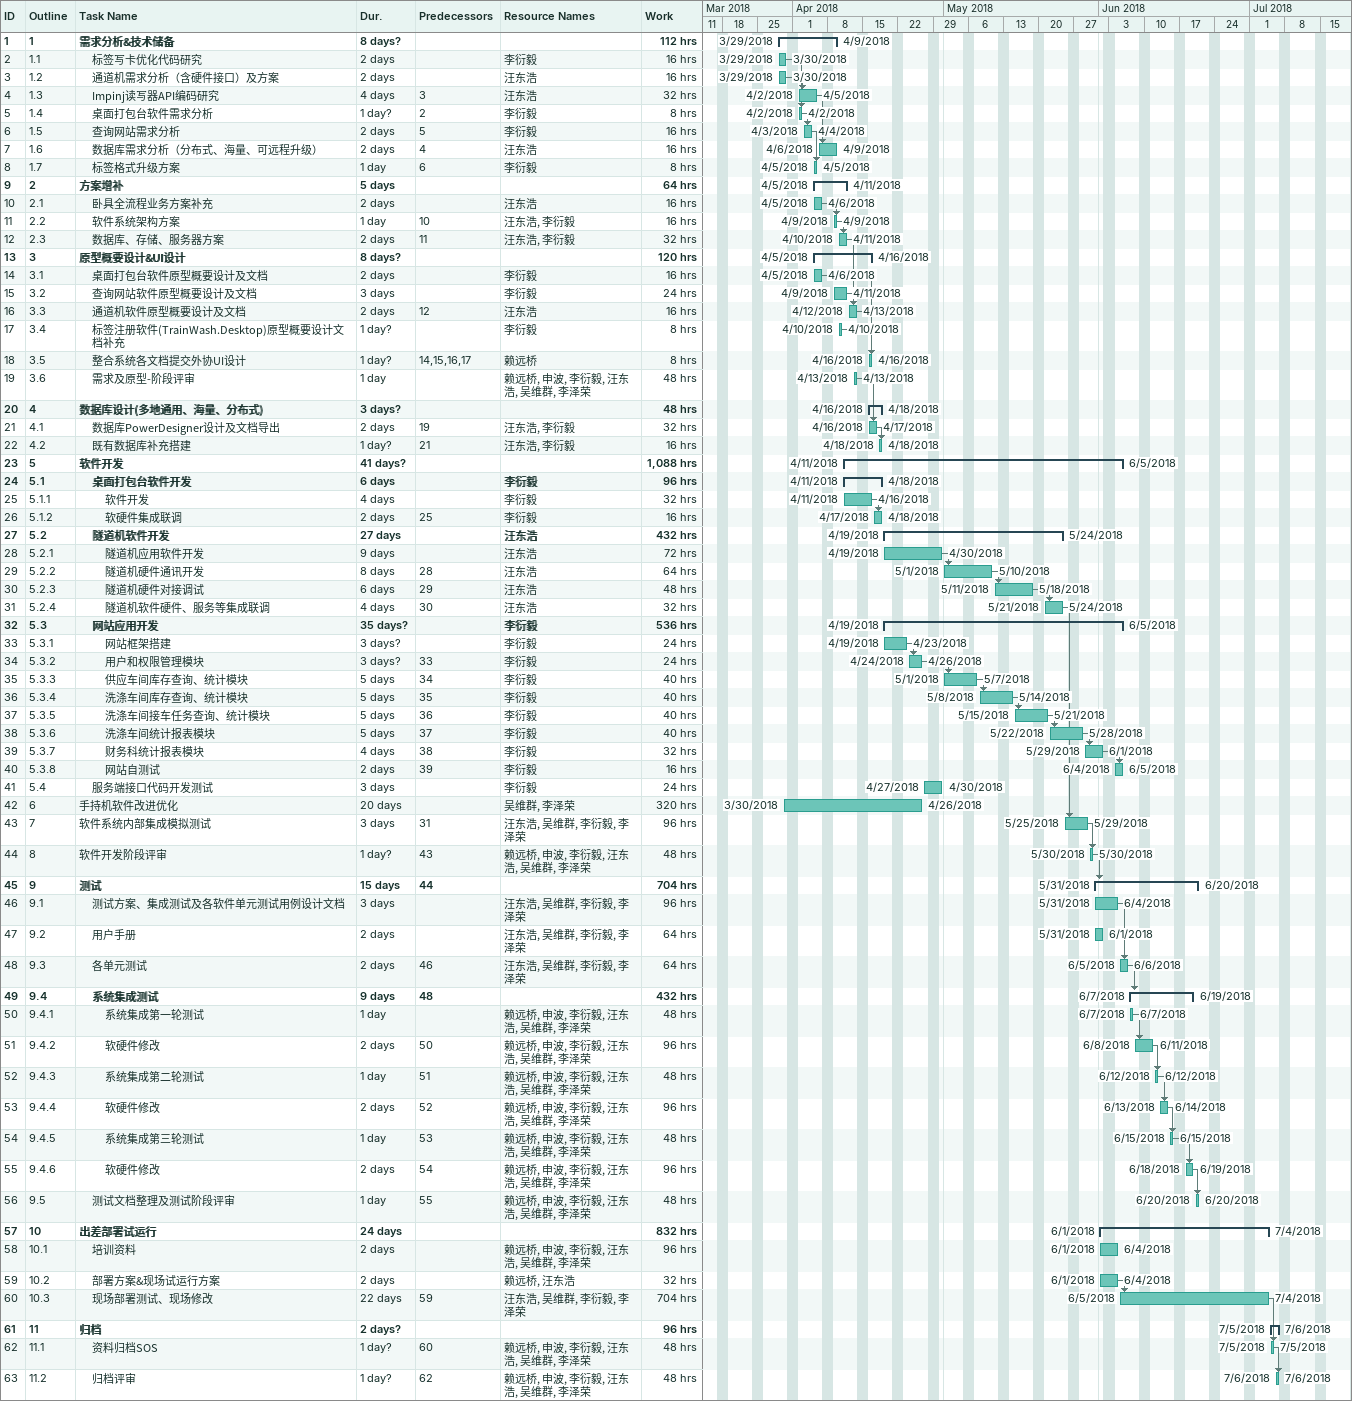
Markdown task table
| ID | WBS | Task | Duration | Start | Finish | Predecessors | Resources | Work (h) |
|---|---|---|---|---|---|---|---|---|
| 1 | 1 | **需求分析&技术储备** | 8d? | 2018-03-29 | 2018-04-09 |  |  | 112 |
| 2 | 1.1 | 标签写卡优化代码研究 | 2d | 2018-03-29 | 2018-03-30 |  | 李衍毅 | 16 |
| 3 | 1.2 | 通道机需求分析（含硬件接口）及方案 | 2d | 2018-03-29 | 2018-03-30 |  | 汪东浩 | 16 |
| 4 | 1.3 | Impinj读写器API编码研究 | 4d | 2018-04-02 | 2018-04-05 | 3 | 汪东浩 | 32 |
| 5 | 1.4 | 桌面打包台软件需求分析 | 1d? | 2018-04-02 | 2018-04-02 | 2 | 李衍毅 | 8 |
| 6 | 1.5 | 查询网站需求分析 | 2d | 2018-04-03 | 2018-04-04 | 5 | 李衍毅 | 16 |
| 7 | 1.6 | 数据库需求分析（分布式、海量、可远程升级） | 2d | 2018-04-06 | 2018-04-09 | 4 | 汪东浩 | 16 |
| 8 | 1.7 | 标签格式升级方案 | 1d | 2018-04-05 | 2018-04-05 | 6 | 李衍毅 | 8 |
| 9 | 2 | **方案增补** | 5d | 2018-04-05 | 2018-04-11 |  |  | 64 |
| 10 | 2.1 | 卧具全流程业务方案补充 | 2d | 2018-04-05 | 2018-04-06 |  | 汪东浩 | 16 |
| 11 | 2.2 | 软件系统架构方案 | 1d | 2018-04-09 | 2018-04-09 | 10 | 汪东浩, 李衍毅 | 16 |
| 12 | 2.3 | 数据库、存储、服务器方案 | 2d | 2018-04-10 | 2018-04-11 | 11 | 汪东浩, 李衍毅 | 32 |
| 13 | 3 | **原型概要设计&UI设计** | 8d? | 2018-04-05 | 2018-04-16 |  |  | 120 |
| 14 | 3.1 | 桌面打包台软件原型概要设计及文档 | 2d | 2018-04-05 | 2018-04-06 |  | 李衍毅 | 16 |
| 15 | 3.2 | 查询网站软件原型概要设计及文档 | 3d | 2018-04-09 | 2018-04-11 |  | 李衍毅 | 24 |
| 16 | 3.3 | 通道机软件原型概要设计及文档 | 2d | 2018-04-12 | 2018-04-13 | 12 | 汪东浩 | 16 |
| 17 | 3.4 | 标签注册软件(TrainWash.Desktop)原型概要设计文档补充 | 1d? | 2018-04-10 | 2018-04-10 |  | 李衍毅 | 8 |
| 18 | 3.5 | 整合系统各文档提交外协UI设计 | 1d? | 2018-04-16 | 2018-04-16 | 14, 15, 16, 17 | 赖远桥 | 8 |
| 19 | 3.6 | 需求及原型-阶段评审 | 1d | 2018-04-13 | 2018-04-13 |  | 赖远桥, 申波, 李衍毅, 汪东浩, 吴维群, 李泽荣 | 48 |
| 20 | 4 | **数据库设计(多地通用、海量、分布式)** | 3d? | 2018-04-16 | 2018-04-18 |  |  | 48 |
| 21 | 4.1 | 数据库PowerDesigner设计及文档导出 | 2d | 2018-04-16 | 2018-04-17 | 19 | 汪东浩, 李衍毅 | 32 |
| 22 | 4.2 | 既有数据库补充搭建 | 1d? | 2018-04-18 | 2018-04-18 | 21 | 汪东浩, 李衍毅 | 16 |
| 23 | 5 | **软件开发** | 41d? | 2018-04-11 | 2018-06-05 |  |  | 1088 |
| 24 | 5.1 | **桌面打包台软件开发** | 6d | 2018-04-11 | 2018-04-18 |  | 李衍毅 | 96 |
| 25 | 5.1.1 | 软件开发 | 4d | 2018-04-11 | 2018-04-16 |  | 李衍毅 | 32 |
| 26 | 5.1.2 | 软硬件集成联调 | 2d | 2018-04-17 | 2018-04-18 | 25 | 李衍毅 | 16 |
| 27 | 5.2 | **隧道机软件开发** | 27d | 2018-04-19 | 2018-05-24 |  | 汪东浩 | 432 |
| 28 | 5.2.1 | 隧道机应用软件开发 | 9d | 2018-04-19 | 2018-04-30 |  | 汪东浩 | 72 |
| 29 | 5.2.2 | 隧道机硬件通讯开发 | 8d | 2018-05-01 | 2018-05-10 | 28 | 汪东浩 | 64 |
| 30 | 5.2.3 | 隧道机硬件对接调试 | 6d | 2018-05-11 | 2018-05-18 | 29 | 汪东浩 | 48 |
| 31 | 5.2.4 | 隧道机软件硬件、服务等集成联调 | 4d | 2018-05-21 | 2018-05-24 | 30 | 汪东浩 | 32 |
| 32 | 5.3 | **网站应用开发** | 35d? | 2018-04-19 | 2018-06-05 |  | 李衍毅 | 536 |
| 33 | 5.3.1 | 网站框架搭建 | 3d? | 2018-04-19 | 2018-04-23 |  | 李衍毅 | 24 |
| 34 | 5.3.2 | 用户和权限管理模块 | 3d? | 2018-04-24 | 2018-04-26 | 33 | 李衍毅 | 24 |
| 35 | 5.3.3 | 供应车间库存查询、统计模块 | 5d | 2018-05-01 | 2018-05-07 | 34 | 李衍毅 | 40 |
| 36 | 5.3.4 | 洗涤车间库存查询、统计模块 | 5d | 2018-05-08 | 2018-05-14 | 35 | 李衍毅 | 40 |
| 37 | 5.3.5 | 洗涤车间接车任务查询、统计模块 | 5d | 2018-05-15 | 2018-05-21 | 36 | 李衍毅 | 40 |
| 38 | 5.3.6 | 洗涤车间统计报表模块 | 5d | 2018-05-22 | 2018-05-28 | 37 | 李衍毅 | 40 |
| 39 | 5.3.7 | 财务科统计报表模块 | 4d | 2018-05-29 | 2018-06-01 | 38 | 李衍毅 | 32 |
| 40 | 5.3.8 | 网站自测试 | 2d | 2018-06-04 | 2018-06-05 | 39 | 李衍毅 | 16 |
| 41 | 5.4 | 服务端接口代码开发测试 | 3d | 2018-04-27 | 2018-04-30 |  | 李衍毅 | 24 |
| 42 | 6 | 手持机软件改进优化 | 20d | 2018-03-30 | 2018-04-26 |  | 吴维群, 李泽荣 | 320 |
| 43 | 7 | 软件系统内部集成模拟测试 | 3d | 2018-05-25 | 2018-05-29 | 31 | 汪东浩, 吴维群, 李衍毅, 李泽荣 | 96 |
| 44 | 8 | 软件开发阶段评审 | 1d? | 2018-05-30 | 2018-05-30 | 43 | 赖远桥, 申波, 李衍毅, 汪东浩, 吴维群, 李泽荣 | 48 |
| 45 | 9 | **测试** | 15d | 2018-05-31 | 2018-06-20 | 44 |  | 704 |
| 46 | 9.1 | 测试方案、集成测试及各软件单元测试用例设计文档 | 3d | 2018-05-31 | 2018-06-04 |  | 汪东浩, 吴维群, 李衍毅, 李泽荣 | 96 |
| 47 | 9.2 | 用户手册 | 2d | 2018-05-31 | 2018-06-01 |  | 汪东浩, 吴维群, 李衍毅, 李泽荣 | 64 |
| 48 | 9.3 | 各单元测试 | 2d | 2018-06-05 | 2018-06-06 | 46 | 汪东浩, 吴维群, 李衍毅, 李泽荣 | 64 |
| 49 | 9.4 | **系统集成测试** | 9d | 2018-06-07 | 2018-06-19 | 48 |  | 432 |
| 50 | 9.4.1 | 系统集成第一轮测试 | 1d | 2018-06-07 | 2018-06-07 |  | 赖远桥, 申波, 李衍毅, 汪东浩, 吴维群, 李泽荣 | 48 |
| 51 | 9.4.2 | 软硬件修改 | 2d | 2018-06-08 | 2018-06-11 | 50 | 赖远桥, 申波, 李衍毅, 汪东浩, 吴维群, 李泽荣 | 96 |
| 52 | 9.4.3 | 系统集成第二轮测试 | 1d | 2018-06-12 | 2018-06-12 | 51 | 赖远桥, 申波, 李衍毅, 汪东浩, 吴维群, 李泽荣 | 48 |
| 53 | 9.4.4 | 软硬件修改 | 2d | 2018-06-13 | 2018-06-14 | 52 | 赖远桥, 申波, 李衍毅, 汪东浩, 吴维群, 李泽荣 | 96 |
| 54 | 9.4.5 | 系统集成第三轮测试 | 1d | 2018-06-15 | 2018-06-15 | 53 | 赖远桥, 申波, 李衍毅, 汪东浩, 吴维群, 李泽荣 | 48 |
| 55 | 9.4.6 | 软硬件修改 | 2d | 2018-06-18 | 2018-06-19 | 54 | 赖远桥, 申波, 李衍毅, 汪东浩, 吴维群, 李泽荣 | 96 |
| 56 | 9.5 | 测试文档整理及测试阶段评审 | 1d | 2018-06-20 | 2018-06-20 | 55 | 赖远桥, 申波, 李衍毅, 汪东浩, 吴维群, 李泽荣 | 48 |
| 57 | 10 | **出差部署试运行** | 24d | 2018-06-01 | 2018-07-04 |  |  | 832 |
| 58 | 10.1 | 培训资料 | 2d | 2018-06-01 | 2018-06-04 |  | 赖远桥, 申波, 李衍毅, 汪东浩, 吴维群, 李泽荣 | 96 |
| 59 | 10.2 | 部署方案&现场试运行方案 | 2d | 2018-06-01 | 2018-06-04 |  | 赖远桥, 汪东浩 | 32 |
| 60 | 10.3 | 现场部署测试、现场修改 | 22d | 2018-06-05 | 2018-07-04 | 59 | 汪东浩, 吴维群, 李衍毅, 李泽荣 | 704 |
| 61 | 11 | **归档** | 2d? | 2018-07-05 | 2018-07-06 |  |  | 96 |
| 62 | 11.1 | 资料归档SOS | 1d? | 2018-07-05 | 2018-07-05 | 60 | 赖远桥, 申波, 李衍毅, 汪东浩, 吴维群, 李泽荣 | 48 |
| 63 | 11.2 | 归档评审 | 1d? | 2018-07-06 | 2018-07-06 | 62 | 赖远桥, 申波, 李衍毅, 汪东浩, 吴维群, 李泽荣 | 48 |
